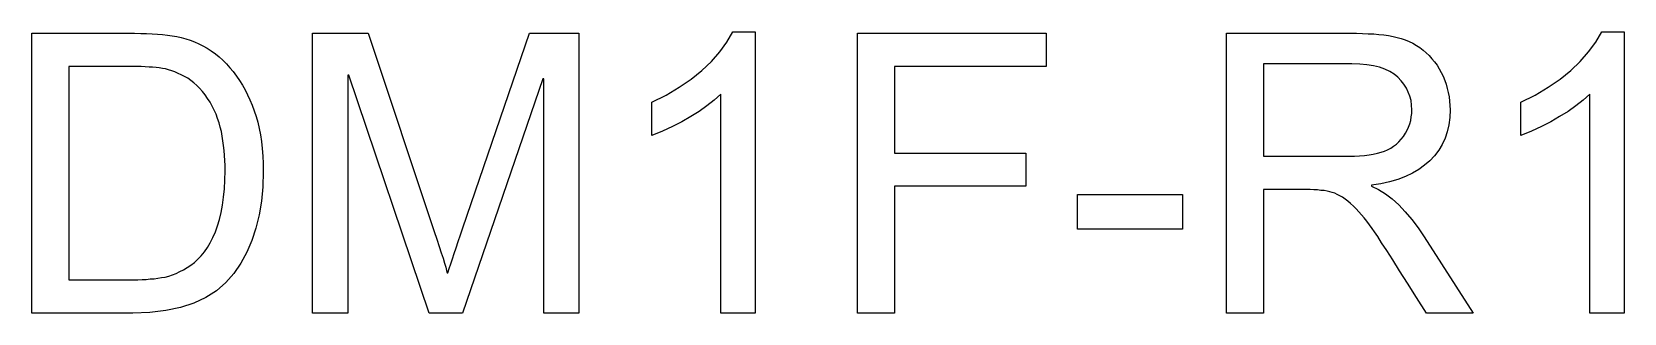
# Model space of a CAD drawing. Header units: millimetres. Extents: x -11 to 0.3, y -11 to -9.
import ezdxf

# ---------------------------------------------------------------- set-up
doc = ezdxf.new("R2010")
doc.units = ezdxf.units.MM

msp = doc.modelspace()

# ---------------------------------------------------------------- linework, layer by layer
at = {"layer": 'LASER'}
for points in [[(-11, -9.01), (-10.313, -9.01), (-10.269, -9.01), (-10.226, -9.011), (-10.185, -9.012), (-10.145, -9.014), (-10.107, -9.017), (-10.07, -9.02), (-10.035, -9.024), (-10.002, -9.028), (-9.97, -9.033), (-9.938, -9.04), (-9.906, -9.049), (-9.875, -9.059), (-9.844, -9.071), (-9.813, -9.085), (-9.783, -9.1), (-9.753, -9.117), (-9.724, -9.136), (-9.695, -9.156), (-9.668, -9.178), (-9.642, -9.202), (-9.616, -9.228), (-9.591, -9.255), (-9.568, -9.283), (-9.545, -9.314), (-9.524, -9.345), (-9.503, -9.378), (-9.484, -9.413), (-9.466, -9.448), (-9.449, -9.484), (-9.433, -9.522), (-9.419, -9.561), (-9.405, -9.601), (-9.393, -9.642), (-9.383, -9.686), (-9.374, -9.732), (-9.367, -9.78), (-9.362, -9.83), (-9.358, -9.883), (-9.355, -9.937), (-9.354, -9.994), (-9.358, -10.101), (-9.367, -10.204), (-9.384, -10.302), (-9.407, -10.395), (-9.436, -10.483), (-9.472, -10.566), (-9.514, -10.644), (-9.563, -10.717), (-9.62, -10.783), (-9.687, -10.841), (-9.763, -10.889), (-9.848, -10.929), (-9.943, -10.96), (-10.047, -10.982), (-10.16, -10.996), (-10.283, -11), (-11, -11), (-11, -9.01)], [(-7.11, -11), (-7.36, -11), (-7.36, -9.334), (-7.365, -9.334), (-7.938, -11), (-8.174, -11), (-8.745, -9.307), (-8.753, -9.307), (-8.753, -11), (-9.003, -11), (-9.003, -9.01), (-8.609, -9.01), (-8.138, -10.419), (-8.119, -10.475), (-8.103, -10.525), (-8.088, -10.57), (-8.076, -10.61), (-8.065, -10.644), (-8.057, -10.673), (-8.051, -10.696), (-8.047, -10.714), (-8.041, -10.714), (-8.032, -10.683), (-8.021, -10.65), (-8.009, -10.615), (-7.997, -10.576), (-7.983, -10.535), (-7.968, -10.491), (-7.952, -10.444), (-7.936, -10.394), (-7.46, -9.01), (-7.11, -9.01), (-7.11, -11)], [(-5.855, -11), (-6.1, -11), (-6.1, -9.443), (-6.148, -9.485), (-6.199, -9.526), (-6.255, -9.566), (-6.314, -9.603), (-6.377, -9.639), (-6.444, -9.674), (-6.515, -9.706), (-6.59, -9.737), (-6.59, -9.501), (-6.489, -9.449), (-6.396, -9.394), (-6.311, -9.336), (-6.235, -9.275), (-6.167, -9.21), (-6.108, -9.143), (-6.057, -9.073), (-6.014, -9), (-5.855, -9), (-5.855, -11)], [(-3.786, -9.246), (-4.866, -9.246), (-4.866, -9.862), (-3.93, -9.862), (-3.93, -10.098), (-4.866, -10.098), (-4.866, -11), (-5.129, -11), (-5.129, -9.01), (-3.786, -9.01), (-3.786, -9.246)], [(-0.75, -11), (-1.081, -11), (-1.152, -10.888), (-1.216, -10.788), (-1.273, -10.699), (-1.322, -10.621), (-1.365, -10.554), (-1.401, -10.499), (-1.429, -10.455), (-1.451, -10.423), (-1.469, -10.397), (-1.487, -10.371), (-1.506, -10.347), (-1.525, -10.323), (-1.544, -10.301), (-1.563, -10.279), (-1.582, -10.259), (-1.602, -10.239), (-1.622, -10.221), (-1.641, -10.204), (-1.66, -10.189), (-1.679, -10.176), (-1.698, -10.165), (-1.716, -10.156), (-1.734, -10.148), (-1.752, -10.142), (-1.77, -10.137), (-1.789, -10.133), (-1.81, -10.129), (-1.833, -10.127), (-1.857, -10.124), (-1.882, -10.123), (-1.909, -10.122), (-1.937, -10.122), (-2.241, -10.122), (-2.241, -11), (-2.504, -11), (-2.504, -9.01), (-1.623, -9.01), (-1.579, -9.01), (-1.537, -9.011), (-1.496, -9.013), (-1.457, -9.015), (-1.42, -9.019), (-1.385, -9.022), (-1.352, -9.027), (-1.32, -9.033), (-1.29, -9.039), (-1.261, -9.047), (-1.233, -9.057), (-1.206, -9.068), (-1.179, -9.081), (-1.154, -9.096), (-1.129, -9.112), (-1.106, -9.13), (-1.083, -9.149), (-1.062, -9.169), (-1.043, -9.191), (-1.024, -9.213), (-1.007, -9.237), (-0.991, -9.262), (-0.977, -9.289), (-0.964, -9.316), (-0.952, -9.345), (-0.942, -9.373), (-0.934, -9.403), (-0.927, -9.432), (-0.921, -9.462), (-0.918, -9.492), (-0.915, -9.523), (-0.914, -9.554), (-0.917, -9.609), (-0.923, -9.661), (-0.935, -9.711), (-0.95, -9.757), (-0.97, -9.801), (-0.995, -9.842), (-1.024, -9.881), (-1.057, -9.916), (-1.095, -9.949), (-1.136, -9.979), (-1.182, -10.005), (-1.232, -10.029), (-1.286, -10.049), (-1.344, -10.066), (-1.406, -10.08), (-1.473, -10.09), (-1.473, -10.096), (-1.423, -10.121), (-1.374, -10.151), (-1.326, -10.188), (-1.279, -10.23), (-1.233, -10.279), (-1.187, -10.333), (-1.142, -10.393), (-1.098, -10.458), (-0.75, -11)], [(0.324, -11), (0.079, -11), (0.079, -9.443), (0.032, -9.485), (-0.02, -9.526), (-0.075, -9.566), (-0.135, -9.603), (-0.198, -9.639), (-0.265, -9.674), (-0.336, -9.706), (-0.411, -9.737), (-0.411, -9.501), (-0.309, -9.449), (-0.216, -9.394), (-0.132, -9.336), (-0.056, -9.275), (0.012, -9.21), (0.071, -9.143), (0.122, -9.073), (0.165, -9), (0.324, -9), (0.324, -11)], [(-10.737, -10.764), (-10.31, -10.764), (-10.278, -10.763), (-10.247, -10.763), (-10.216, -10.761), (-10.187, -10.76), (-10.158, -10.757), (-10.13, -10.755), (-10.103, -10.751), (-10.077, -10.747), (-10.052, -10.743), (-10.026, -10.736), (-10, -10.727), (-9.974, -10.717), (-9.948, -10.705), (-9.922, -10.692), (-9.896, -10.676), (-9.87, -10.659), (-9.844, -10.64), (-9.819, -10.617), (-9.796, -10.592), (-9.773, -10.564), (-9.752, -10.533), (-9.732, -10.499), (-9.713, -10.463), (-9.695, -10.423), (-9.679, -10.38), (-9.665, -10.334), (-9.653, -10.285), (-9.643, -10.232), (-9.636, -10.176), (-9.63, -10.117), (-9.627, -10.054), (-9.626, -9.988), (-9.626, -9.951), (-9.628, -9.915), (-9.63, -9.879), (-9.633, -9.844), (-9.636, -9.809), (-9.641, -9.776), (-9.646, -9.742), (-9.652, -9.709), (-9.66, -9.677), (-9.668, -9.646), (-9.679, -9.615), (-9.69, -9.586), (-9.703, -9.556), (-9.717, -9.528), (-9.733, -9.5), (-9.75, -9.473), (-9.768, -9.447), (-9.787, -9.423), (-9.807, -9.401), (-9.827, -9.381), (-9.847, -9.362), (-9.869, -9.345), (-9.891, -9.33), (-9.914, -9.317), (-9.937, -9.305), (-9.96, -9.295), (-9.982, -9.285), (-10.005, -9.277), (-10.027, -9.27), (-10.05, -9.264), (-10.072, -9.26), (-10.094, -9.257), (-10.116, -9.254), (-10.141, -9.252), (-10.166, -9.25), (-10.194, -9.248), (-10.223, -9.247), (-10.253, -9.246), (-10.285, -9.246), (-10.318, -9.246), (-10.737, -9.246), (-10.737, -10.764)], [(-2.241, -9.885), (-1.676, -9.885), (-1.635, -9.885), (-1.595, -9.883), (-1.558, -9.881), (-1.523, -9.878), (-1.49, -9.874), (-1.46, -9.869), (-1.431, -9.863), (-1.405, -9.856), (-1.381, -9.848), (-1.358, -9.838), (-1.336, -9.826), (-1.316, -9.813), (-1.296, -9.798), (-1.278, -9.781), (-1.261, -9.763), (-1.246, -9.743), (-1.232, -9.721), (-1.22, -9.699), (-1.209, -9.677), (-1.201, -9.653), (-1.194, -9.63), (-1.19, -9.605), (-1.187, -9.58), (-1.186, -9.554), (-1.188, -9.521), (-1.192, -9.489), (-1.2, -9.458), (-1.211, -9.428), (-1.225, -9.4), (-1.242, -9.373), (-1.262, -9.348), (-1.285, -9.323), (-1.312, -9.301), (-1.343, -9.282), (-1.378, -9.265), (-1.416, -9.252), (-1.459, -9.241), (-1.506, -9.234), (-1.557, -9.23), (-1.612, -9.228), (-2.241, -9.228), (-2.241, -9.885)], [(-2.817, -10.403), (-3.563, -10.403), (-3.563, -10.157), (-2.817, -10.157), (-2.817, -10.403)]]:
    msp.add_lwpolyline(points, close=True, dxfattribs=at)

doc.saveas('drawing.dxf')
